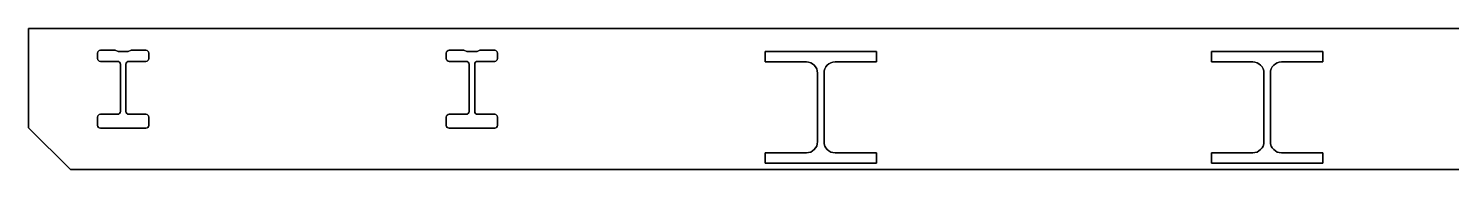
# Model space of a CAD drawing. Extents: x -2783 to 10777, y -3348 to 2247.
# Drawn here: x -2760 to -1230, y 60 to 212 of the extents above; entities that cross this region are included whole.
import ezdxf

# ---------------------------------------------------------------- set-up
doc = ezdxf.new("R2010")
doc.units = 0
doc.header["$LTSCALE"] = 4
doc.header["$MEASUREMENT"] = 0
doc.layers.get('0').update_dxf_attribs({"linetype": 'CONTINUOUS'})

msp = doc.modelspace()

# ---------------------------------------------------------------- linework, layer by layer
at = {"extrusion": (0, -6.12303e-17, -1)}
for p, q in [((-2760.2, 212.2, 1207.5), (-2760.2, 105.2, 1207.5)), ((1051.8, 212.2, 1207.5), (-2760.2, 212.2, 1207.5)), ((-2760.2, 212.2, 17.5), (-2760.2, 105.2, 17.5)), ((1051.8, 212.2, 17.5), (-2760.2, 212.2, 17.5)), ((-2685.9, 185.7, 17.5), (-2685.9, 179.7, 17.5)), ((-2685.9, 185.7, 1207.5), (-2685.9, 179.7, 1207.5)), ((-2666.9, 188.7, 17.5), (-2682.9, 188.7, 17.5)), ((-2666.9, 188.7, 1207.5), (-2682.9, 188.7, 1207.5)), ((-2663.9, 187.2, 17.5), (-2666.9, 188.7, 17.5)), ((-2663.9, 187.2, 1207.5), (-2666.9, 188.7, 1207.5)), ((-2652.9, 187.2, 17.5), (-2663.9, 187.2, 17.5)), ((-2652.9, 187.2, 1207.5), (-2663.9, 187.2, 1207.5)), ((-2649.9, 188.7, 17.5), (-2652.9, 187.2, 17.5)), ((-2649.9, 188.7, 1207.5), (-2652.9, 187.2, 1207.5)), ((-2633.9, 188.7, 17.5), (-2649.9, 188.7, 17.5)), ((-2633.9, 188.7, 1207.5), (-2649.9, 188.7, 1207.5)), ((-2630.9, 179.7, 17.5), (-2630.9, 185.7, 17.5)), ((-2630.9, 179.7, 1207.5), (-2630.9, 185.7, 1207.5)), ((-2310.9, 185.7, 17.5), (-2310.9, 179.7, 17.5)), ((-2310.9, 185.7, 1207.5), (-2310.9, 179.7, 1207.5)), ((-2291.9, 188.7, 17.5), (-2307.9, 188.7, 17.5)), ((-2291.9, 188.7, 1207.5), (-2307.9, 188.7, 1207.5)), ((-2288.9, 187.2, 17.5), (-2291.9, 188.7, 17.5)), ((-2288.9, 187.2, 1207.5), (-2291.9, 188.7, 1207.5)), ((-2277.9, 187.2, 17.5), (-2288.9, 187.2, 17.5)), ((-2277.9, 187.2, 1207.5), (-2288.9, 187.2, 1207.5)), ((-2274.9, 188.7, 17.5), (-2277.9, 187.2, 17.5)), ((-2274.9, 188.7, 1207.5), (-2277.9, 187.2, 1207.5)), ((-2258.9, 188.7, 17.5), (-2274.9, 188.7, 17.5)), ((-2258.9, 188.7, 1207.5), (-2274.9, 188.7, 1207.5)), ((-2255.9, 179.7, 17.5), (-2255.9, 185.7, 17.5)), ((-2255.9, 179.7, 1207.5), (-2255.9, 185.7, 1207.5)), ((-1848.2, 187.2, 3738.1), (-1968.2, 187.2, 3738.1)), ((-1968.2, 187.2, 3738.1), (-1968.2, 176.2, 3738.1)), ((-1848.2, 187.2, 4928.1), (-1968.2, 187.2, 4928.1)), ((-1968.2, 187.2, 4928.1), (-1968.2, 176.2, 4928.1)), ((-1848.2, 176.2, 3738.1), (-1848.2, 187.2, 3738.1)), ((-1848.2, 176.2, 4928.1), (-1848.2, 187.2, 4928.1)), ((-1368.2, 187.2, 4928.1), (-1488.2, 187.2, 4928.1)), ((-1488.2, 187.2, 4928.1), (-1488.2, 176.2, 4928.1)), ((-1368.2, 187.2, 3738.1), (-1488.2, 187.2, 3738.1)), ((-1488.2, 187.2, 3738.1), (-1488.2, 176.2, 3738.1)), ((-1368.2, 176.2, 4928.1), (-1368.2, 187.2, 4928.1)), ((-1368.2, 176.2, 3738.1), (-1368.2, 187.2, 3738.1)), ((-2682.9, 176.7, 17.5), (-2664.4, 176.7, 17.5)), ((-2682.9, 176.7, 1207.5), (-2664.4, 176.7, 1207.5)), ((-2661.4, 173.7, 1207.5), (-2661.4, 122.8, 1207.5)), ((-2655.4, 122.8, 17.5), (-2655.4, 173.7, 17.5)), ((-2655.4, 122.8, 1207.5), (-2655.4, 173.7, 1207.5)), ((-2652.4, 176.7, 17.5), (-2633.9, 176.7, 17.5)), ((-2652.4, 176.7, 1207.5), (-2633.9, 176.7, 1207.5)), ((-2307.9, 176.7, 17.5), (-2289.4, 176.7, 17.5)), ((-2307.9, 176.7, 1207.5), (-2289.4, 176.7, 1207.5)), ((-2286.4, 173.7, 1207.5), (-2286.4, 122.8, 1207.5)), ((-2280.4, 122.8, 17.5), (-2280.4, 173.7, 17.5)), ((-2280.4, 122.8, 1207.5), (-2280.4, 173.7, 1207.5)), ((-2277.4, 176.7, 17.5), (-2258.9, 176.7, 17.5)), ((-2277.4, 176.7, 1207.5), (-2258.9, 176.7, 1207.5)), ((-1968.2, 176.2, 3738.1), (-1923.7, 176.2, 3738.1)), ((-1968.2, 176.2, 4928.1), (-1923.7, 176.2, 4928.1)), ((-1892.7, 176.2, 3738.1), (-1848.2, 176.2, 3738.1)), ((-1892.7, 176.2, 4928.1), (-1848.2, 176.2, 4928.1)), ((-1488.2, 176.2, 4928.1), (-1443.7, 176.2, 4928.1)), ((-1488.2, 176.2, 3738.1), (-1443.7, 176.2, 3738.1)), ((-1412.7, 176.2, 4928.1), (-1368.2, 176.2, 4928.1)), ((-1412.7, 176.2, 3738.1), (-1368.2, 176.2, 3738.1)), ((-1911.7, 164.2, 3738.1), (-1911.7, 90.2, 3738.1)), ((-1911.7, 164.2, 4928.1), (-1911.7, 90.2, 4928.1)), ((-1904.7, 90.2, 3738.1), (-1904.7, 164.2, 3738.1)), ((-1904.7, 90.2, 4928.1), (-1904.7, 164.2, 4928.1)), ((-1431.7, 164.2, 4928.1), (-1431.7, 90.2, 4928.1)), ((-1431.7, 164.2, 3738.1), (-1431.7, 90.2, 3738.1)), ((-1424.7, 90.2, 4928.1), (-1424.7, 164.2, 4928.1)), ((-1424.7, 90.2, 3738.1), (-1424.7, 164.2, 3738.1)), ((-2685.9, 116.8, 17.5), (-2685.9, 107.8, 17.5)), ((-2685.9, 116.8, 1207.5), (-2685.9, 107.8, 1207.5)), ((-2664.4, 119.8, 17.5), (-2682.9, 119.8, 17.5)), ((-2664.4, 119.8, 1207.5), (-2682.9, 119.8, 1207.5)), ((-2633.9, 119.8, 17.5), (-2652.4, 119.8, 17.5)), ((-2633.9, 119.8, 1207.5), (-2652.4, 119.8, 1207.5)), ((-2630.9, 107.8, 17.5), (-2630.9, 116.8, 17.5)), ((-2630.9, 107.8, 1207.5), (-2630.9, 116.8, 1207.5)), ((-2310.9, 116.8, 17.5), (-2310.9, 107.8, 17.5)), ((-2310.9, 116.8, 1207.5), (-2310.9, 107.8, 1207.5)), ((-2289.4, 119.8, 17.5), (-2307.9, 119.8, 17.5)), ((-2289.4, 119.8, 1207.5), (-2307.9, 119.8, 1207.5)), ((-2258.9, 119.8, 17.5), (-2277.4, 119.8, 17.5)), ((-2258.9, 119.8, 1207.5), (-2277.4, 119.8, 1207.5)), ((-2255.9, 107.8, 17.5), (-2255.9, 116.8, 17.5)), ((-2255.9, 107.8, 1207.5), (-2255.9, 116.8, 1207.5)), ((-2760.2, 105.2, 1207.5), (-2715.2, 60.2, 1207.5)), ((-2760.2, 105.2, 17.5), (-2715.2, 60.2, 17.5)), ((-2682.9, 104.8, 17.5), (-2658.4, 104.7, 17.5)), ((-2682.9, 104.8, 1207.5), (-2658.4, 104.7, 1207.5)), ((-2658.4, 104.7, 17.5), (-2633.9, 104.8, 17.5)), ((-2658.4, 104.7, 1207.5), (-2633.9, 104.8, 1207.5)), ((-2307.9, 104.8, 17.5), (-2283.4, 104.7, 17.5)), ((-2307.9, 104.8, 1207.5), (-2283.4, 104.7, 1207.5)), ((-2283.4, 104.7, 17.5), (-2258.9, 104.8, 17.5)), ((-2283.4, 104.7, 1207.5), (-2258.9, 104.8, 1207.5)), ((-1923.7, 78.2, 3738.1), (-1968.2, 78.2, 3738.1)), ((-1968.2, 78.2, 3738.1), (-1968.2, 67.2, 3738.1)), ((-1923.7, 78.2, 4928.1), (-1968.2, 78.2, 4928.1)), ((-1968.2, 78.2, 4928.1), (-1968.2, 67.2, 4928.1)), ((-1848.2, 78.2, 3738.1), (-1892.7, 78.2, 3738.1)), ((-1848.2, 78.2, 4928.1), (-1892.7, 78.2, 4928.1)), ((-1848.2, 67.2, 3738.1), (-1848.2, 78.2, 3738.1)), ((-1848.2, 67.2, 4928.1), (-1848.2, 78.2, 4928.1)), ((-1488.2, 78.2, 4928.1), (-1488.2, 67.2, 4928.1)), ((-1443.7, 78.2, 4928.1), (-1488.2, 78.2, 4928.1)), ((-1488.2, 78.2, 3738.1), (-1488.2, 67.2, 3738.1)), ((-1443.7, 78.2, 3738.1), (-1488.2, 78.2, 3738.1)), ((-1368.2, 78.2, 4928.1), (-1412.7, 78.2, 4928.1)), ((-1368.2, 78.2, 3738.1), (-1412.7, 78.2, 3738.1)), ((-1368.2, 67.2, 4928.1), (-1368.2, 78.2, 4928.1)), ((-1368.2, 67.2, 3738.1), (-1368.2, 78.2, 3738.1)), ((-1968.2, 67.2, 3738.1), (-1848.2, 67.2, 3738.1)), ((-1968.2, 67.2, 4928.1), (-1848.2, 67.2, 4928.1)), ((-1488.2, 67.2, 4928.1), (-1368.2, 67.2, 4928.1)), ((-1488.2, 67.2, 3738.1), (-1368.2, 67.2, 3738.1)), ((-2715.2, 60.2, 1207.5), (-718.2, 60.2, 1207.5)), ((-2715.2, 60.2, 17.5), (-718.2, 60.2, 17.5))]:
    msp.add_line(p, q, dxfattribs=at)
for p, q in [((-2760.2, 105.2, 1212.5), (-2760.2, 212.2, 1212.5)), ((-2760.2, 212.2, 1212.5), (1051.8, 212.2, 1212.5)), ((-2760.2, 105.2, 22.5), (-2760.2, 212.2, 22.5)), ((-2760.2, 212.2, 22.5), (1051.8, 212.2, 22.5)), ((10711.8, 212.2, 6675), (-2518.2, 212.2, 6675)), ((-2685.9, 185.7, 17.5), (-2685.9, 185.7, 22.5)), ((-2685.9, 179.7, 22.5), (-2685.9, 185.7, 22.5)), ((-2685.9, 185.7, 1207.5), (-2685.9, 185.7, 1212.5)), ((-2685.9, 179.7, 1212.5), (-2685.9, 185.7, 1212.5)), ((-2682.9, 188.7, 17.5), (-2682.9, 188.7, 22.5)), ((-2682.9, 188.7, 22.5), (-2666.9, 188.7, 22.5)), ((-2682.9, 188.7, 1207.5), (-2682.9, 188.7, 1212.5)), ((-2682.9, 188.7, 1212.5), (-2666.9, 188.7, 1212.5)), ((-2666.9, 188.7, 22.5), (-2663.9, 187.2, 22.5)), ((-2666.9, 188.7, 1212.5), (-2663.9, 187.2, 1212.5)), ((-2663.9, 187.2, 22.5), (-2652.9, 187.2, 22.5)), ((-2663.9, 187.2, 1212.5), (-2652.9, 187.2, 1212.5)), ((-2652.9, 187.2, 22.5), (-2649.9, 188.7, 22.5)), ((-2652.9, 187.2, 1212.5), (-2649.9, 188.7, 1212.5)), ((-2649.9, 188.7, 22.5), (-2633.9, 188.7, 22.5)), ((-2649.9, 188.7, 1212.5), (-2633.9, 188.7, 1212.5)), ((-2633.9, 188.7, 17.5), (-2633.9, 188.7, 22.5)), ((-2633.9, 188.7, 1207.5), (-2633.9, 188.7, 1212.5)), ((-2630.9, 185.7, 17.5), (-2630.9, 185.7, 22.5)), ((-2630.9, 185.7, 22.5), (-2630.9, 179.7, 22.5)), ((-2630.9, 185.7, 1207.5), (-2630.9, 185.7, 1212.5)), ((-2630.9, 185.7, 1212.5), (-2630.9, 179.7, 1212.5)), ((-2310.9, 179.7, 22.5), (-2310.9, 185.7, 22.5)), ((-2310.9, 185.7, 17.5), (-2310.9, 185.7, 22.5)), ((-2310.9, 179.7, 1212.5), (-2310.9, 185.7, 1212.5)), ((-2310.9, 185.7, 1207.5), (-2310.9, 185.7, 1212.5)), ((-2307.9, 188.7, 22.5), (-2291.9, 188.7, 22.5)), ((-2307.9, 188.7, 17.5), (-2307.9, 188.7, 22.5)), ((-2307.9, 188.7, 1212.5), (-2291.9, 188.7, 1212.5)), ((-2307.9, 188.7, 1207.5), (-2307.9, 188.7, 1212.5)), ((-2291.9, 188.7, 22.5), (-2288.9, 187.2, 22.5)), ((-2291.9, 188.7, 1212.5), (-2288.9, 187.2, 1212.5)), ((-2288.9, 187.2, 22.5), (-2277.9, 187.2, 22.5)), ((-2288.9, 187.2, 1212.5), (-2277.9, 187.2, 1212.5)), ((-2277.9, 187.2, 22.5), (-2274.9, 188.7, 22.5)), ((-2277.9, 187.2, 1212.5), (-2274.9, 188.7, 1212.5)), ((-2274.9, 188.7, 22.5), (-2258.9, 188.7, 22.5)), ((-2274.9, 188.7, 1212.5), (-2258.9, 188.7, 1212.5)), ((-2258.9, 188.7, 17.5), (-2258.9, 188.7, 22.5)), ((-2258.9, 188.7, 1207.5), (-2258.9, 188.7, 1212.5)), ((-2255.9, 185.7, 22.5), (-2255.9, 179.7, 22.5)), ((-2255.9, 185.7, 17.5), (-2255.9, 185.7, 22.5)), ((-2255.9, 185.7, 1212.5), (-2255.9, 179.7, 1212.5)), ((-2255.9, 185.7, 1207.5), (-2255.9, 185.7, 1212.5)), ((-1968.2, 187.2, 3743.1), (-1848.2, 187.2, 3743.1)), ((-1968.2, 176.2, 3743.1), (-1968.2, 187.2, 3743.1)), ((-1968.2, 187.2, 4933.1), (-1848.2, 187.2, 4933.1)), ((-1968.2, 176.2, 4933.1), (-1968.2, 187.2, 4933.1)), ((-1848.2, 187.2, 3743.1), (-1848.2, 176.2, 3743.1)), ((-1848.2, 187.2, 4933.1), (-1848.2, 176.2, 4933.1)), ((-1488.2, 187.2, 4933.1), (-1368.2, 187.2, 4933.1)), ((-1488.2, 176.2, 4933.1), (-1488.2, 187.2, 4933.1)), ((-1488.2, 187.2, 3743.1), (-1368.2, 187.2, 3743.1)), ((-1488.2, 176.2, 3743.1), (-1488.2, 187.2, 3743.1)), ((-1368.2, 187.2, 4933.1), (-1368.2, 176.2, 4933.1)), ((-1368.2, 187.2, 3743.1), (-1368.2, 176.2, 3743.1)), ((-2685.9, 179.7, 17.5), (-2685.9, 179.7, 22.5)), ((-2685.9, 179.7, 1207.5), (-2685.9, 179.7, 1212.5)), ((-2682.9, 176.7, 17.5), (-2682.9, 176.7, 22.5)), ((-2664.4, 176.7, 22.5), (-2682.9, 176.7, 22.5)), ((-2682.9, 176.7, 1207.5), (-2682.9, 176.7, 1212.5)), ((-2664.4, 176.7, 1212.5), (-2682.9, 176.7, 1212.5)), ((-2664.4, 176.7, 17.5), (-2664.4, 176.7, 22.5)), ((-2664.4, 176.7, 1207.5), (-2664.4, 176.7, 1212.5)), ((-2661.4, 173.7, 17.5), (-2661.4, 173.7, 22.5)), ((-2661.4, 122.8, 22.5), (-2661.4, 173.7, 22.5)), ((-2661.4, 173.7, 1207.5), (-2661.4, 173.7, 1212.5)), ((-2661.4, 122.8, 1212.5), (-2661.4, 173.7, 1212.5)), ((-2655.4, 173.7, 17.5), (-2655.4, 173.7, 22.5)), ((-2655.4, 173.7, 22.5), (-2655.4, 122.8, 22.5)), ((-2655.4, 173.7, 1207.5), (-2655.4, 173.7, 1212.5)), ((-2655.4, 173.7, 1212.5), (-2655.4, 122.8, 1212.5)), ((-2652.4, 176.7, 17.5), (-2652.4, 176.7, 22.5)), ((-2633.9, 176.7, 22.5), (-2652.4, 176.7, 22.5)), ((-2652.4, 176.7, 1207.5), (-2652.4, 176.7, 1212.5)), ((-2633.9, 176.7, 1212.5), (-2652.4, 176.7, 1212.5)), ((-2633.9, 176.7, 17.5), (-2633.9, 176.7, 22.5)), ((-2633.9, 176.7, 1207.5), (-2633.9, 176.7, 1212.5)), ((-2630.9, 179.7, 17.5), (-2630.9, 179.7, 22.5)), ((-2630.9, 179.7, 1207.5), (-2630.9, 179.7, 1212.5)), ((-2310.9, 179.7, 17.5), (-2310.9, 179.7, 22.5)), ((-2310.9, 179.7, 1207.5), (-2310.9, 179.7, 1212.5)), ((-2289.4, 176.7, 22.5), (-2307.9, 176.7, 22.5)), ((-2307.9, 176.7, 17.5), (-2307.9, 176.7, 22.5)), ((-2289.4, 176.7, 1212.5), (-2307.9, 176.7, 1212.5)), ((-2307.9, 176.7, 1207.5), (-2307.9, 176.7, 1212.5)), ((-2289.4, 176.7, 17.5), (-2289.4, 176.7, 22.5)), ((-2289.4, 176.7, 1207.5), (-2289.4, 176.7, 1212.5)), ((-2286.4, 122.8, 22.5), (-2286.4, 173.7, 22.5)), ((-2286.4, 173.7, 17.5), (-2286.4, 173.7, 22.5)), ((-2286.4, 122.8, 1212.5), (-2286.4, 173.7, 1212.5)), ((-2286.4, 173.7, 1207.5), (-2286.4, 173.7, 1212.5)), ((-2280.4, 173.7, 22.5), (-2280.4, 122.8, 22.5)), ((-2280.4, 173.7, 17.5), (-2280.4, 173.7, 22.5)), ((-2280.4, 173.7, 1212.5), (-2280.4, 122.8, 1212.5)), ((-2280.4, 173.7, 1207.5), (-2280.4, 173.7, 1212.5)), ((-2258.9, 176.7, 22.5), (-2277.4, 176.7, 22.5)), ((-2277.4, 176.7, 17.5), (-2277.4, 176.7, 22.5)), ((-2258.9, 176.7, 1212.5), (-2277.4, 176.7, 1212.5)), ((-2277.4, 176.7, 1207.5), (-2277.4, 176.7, 1212.5)), ((-2258.9, 176.7, 17.5), (-2258.9, 176.7, 22.5)), ((-2258.9, 176.7, 1207.5), (-2258.9, 176.7, 1212.5)), ((-2255.9, 179.7, 17.5), (-2255.9, 179.7, 22.5)), ((-2255.9, 179.7, 1207.5), (-2255.9, 179.7, 1212.5)), ((-1923.7, 176.2, 3743.1), (-1968.2, 176.2, 3743.1)), ((-1923.7, 176.2, 4933.1), (-1968.2, 176.2, 4933.1)), ((-1848.2, 176.2, 3743.1), (-1892.7, 176.2, 3743.1)), ((-1848.2, 176.2, 4933.1), (-1892.7, 176.2, 4933.1)), ((-1443.7, 176.2, 4933.1), (-1488.2, 176.2, 4933.1)), ((-1443.7, 176.2, 3743.1), (-1488.2, 176.2, 3743.1)), ((-1368.2, 176.2, 4933.1), (-1412.7, 176.2, 4933.1)), ((-1368.2, 176.2, 3743.1), (-1412.7, 176.2, 3743.1)), ((-1911.7, 90.2, 3743.1), (-1911.7, 164.2, 3743.1)), ((-1911.7, 90.2, 4933.1), (-1911.7, 164.2, 4933.1)), ((-1904.7, 164.2, 3743.1), (-1904.7, 90.2, 3743.1)), ((-1904.7, 164.2, 4933.1), (-1904.7, 90.2, 4933.1)), ((-1431.7, 90.2, 4933.1), (-1431.7, 164.2, 4933.1)), ((-1431.7, 90.2, 3743.1), (-1431.7, 164.2, 3743.1)), ((-1424.7, 164.2, 4933.1), (-1424.7, 90.2, 4933.1)), ((-1424.7, 164.2, 3743.1), (-1424.7, 90.2, 3743.1)), ((-2661.4, 122.8, 17.5), (-2661.4, 122.8, 22.5)), ((-2661.4, 122.8, 1207.5), (-2661.4, 122.8, 1212.5)), ((-2655.4, 122.8, 17.5), (-2655.4, 122.8, 22.5)), ((-2655.4, 122.8, 1207.5), (-2655.4, 122.8, 1212.5)), ((-2286.4, 122.8, 17.5), (-2286.4, 122.8, 22.5)), ((-2286.4, 122.8, 1207.5), (-2286.4, 122.8, 1212.5)), ((-2280.4, 122.8, 17.5), (-2280.4, 122.8, 22.5)), ((-2280.4, 122.8, 1207.5), (-2280.4, 122.8, 1212.5)), ((-2685.9, 116.8, 17.5), (-2685.9, 116.8, 22.5)), ((-2685.9, 107.8, 22.5), (-2685.9, 116.8, 22.5)), ((-2685.9, 116.8, 1207.5), (-2685.9, 116.8, 1212.5)), ((-2685.9, 107.8, 1212.5), (-2685.9, 116.8, 1212.5)), ((-2685.9, 107.8, 17.5), (-2685.9, 107.8, 22.5)), ((-2685.9, 107.8, 1207.5), (-2685.9, 107.8, 1212.5)), ((-2682.9, 119.8, 17.5), (-2682.9, 119.8, 22.5)), ((-2682.9, 119.8, 22.5), (-2664.4, 119.8, 22.5)), ((-2682.9, 119.8, 1207.5), (-2682.9, 119.8, 1212.5)), ((-2682.9, 119.8, 1212.5), (-2664.4, 119.8, 1212.5)), ((-2664.4, 119.8, 17.5), (-2664.4, 119.8, 22.5)), ((-2664.4, 119.8, 1207.5), (-2664.4, 119.8, 1212.5)), ((-2652.4, 119.8, 17.5), (-2652.4, 119.8, 22.5)), ((-2652.4, 119.8, 22.5), (-2633.9, 119.8, 22.5)), ((-2652.4, 119.8, 1207.5), (-2652.4, 119.8, 1212.5)), ((-2652.4, 119.8, 1212.5), (-2633.9, 119.8, 1212.5)), ((-2633.9, 119.8, 17.5), (-2633.9, 119.8, 22.5)), ((-2633.9, 119.8, 1207.5), (-2633.9, 119.8, 1212.5)), ((-2630.9, 116.8, 17.5), (-2630.9, 116.8, 22.5)), ((-2630.9, 116.8, 22.5), (-2630.9, 107.8, 22.5)), ((-2630.9, 116.8, 1207.5), (-2630.9, 116.8, 1212.5)), ((-2630.9, 116.8, 1212.5), (-2630.9, 107.8, 1212.5)), ((-2630.9, 107.8, 17.5), (-2630.9, 107.8, 22.5)), ((-2630.9, 107.8, 1207.5), (-2630.9, 107.8, 1212.5)), ((-2310.9, 107.8, 22.5), (-2310.9, 116.8, 22.5)), ((-2310.9, 116.8, 17.5), (-2310.9, 116.8, 22.5)), ((-2310.9, 107.8, 1212.5), (-2310.9, 116.8, 1212.5)), ((-2310.9, 116.8, 1207.5), (-2310.9, 116.8, 1212.5)), ((-2310.9, 107.8, 17.5), (-2310.9, 107.8, 22.5)), ((-2310.9, 107.8, 1207.5), (-2310.9, 107.8, 1212.5)), ((-2307.9, 119.8, 22.5), (-2289.4, 119.8, 22.5)), ((-2307.9, 119.8, 17.5), (-2307.9, 119.8, 22.5)), ((-2307.9, 119.8, 1212.5), (-2289.4, 119.8, 1212.5)), ((-2307.9, 119.8, 1207.5), (-2307.9, 119.8, 1212.5)), ((-2289.4, 119.8, 17.5), (-2289.4, 119.8, 22.5)), ((-2289.4, 119.8, 1207.5), (-2289.4, 119.8, 1212.5)), ((-2277.4, 119.8, 22.5), (-2258.9, 119.8, 22.5)), ((-2277.4, 119.8, 17.5), (-2277.4, 119.8, 22.5)), ((-2277.4, 119.8, 1212.5), (-2258.9, 119.8, 1212.5)), ((-2277.4, 119.8, 1207.5), (-2277.4, 119.8, 1212.5)), ((-2258.9, 119.8, 17.5), (-2258.9, 119.8, 22.5)), ((-2258.9, 119.8, 1207.5), (-2258.9, 119.8, 1212.5)), ((-2255.9, 116.8, 22.5), (-2255.9, 107.8, 22.5)), ((-2255.9, 116.8, 17.5), (-2255.9, 116.8, 22.5)), ((-2255.9, 116.8, 1212.5), (-2255.9, 107.8, 1212.5)), ((-2255.9, 116.8, 1207.5), (-2255.9, 116.8, 1212.5)), ((-2255.9, 107.8, 17.5), (-2255.9, 107.8, 22.5)), ((-2255.9, 107.8, 1207.5), (-2255.9, 107.8, 1212.5)), ((-2715.2, 60.2, 1212.5), (-2760.2, 105.2, 1212.5)), ((-2715.2, 60.2, 22.5), (-2760.2, 105.2, 22.5)), ((-2682.9, 104.8, 17.5), (-2682.9, 104.8, 22.5)), ((-2658.4, 104.7, 22.5), (-2682.9, 104.8, 22.5)), ((-2682.9, 104.8, 1207.5), (-2682.9, 104.8, 1212.5)), ((-2658.4, 104.7, 1212.5), (-2682.9, 104.8, 1212.5)), ((-2633.9, 104.8, 22.5), (-2658.4, 104.7, 22.5)), ((-2633.9, 104.8, 1212.5), (-2658.4, 104.7, 1212.5)), ((-2633.9, 104.8, 17.5), (-2633.9, 104.8, 22.5)), ((-2633.9, 104.8, 1207.5), (-2633.9, 104.8, 1212.5)), ((-2283.4, 104.7, 22.5), (-2307.9, 104.8, 22.5)), ((-2307.9, 104.8, 17.5), (-2307.9, 104.8, 22.5)), ((-2283.4, 104.7, 1212.5), (-2307.9, 104.8, 1212.5)), ((-2307.9, 104.8, 1207.5), (-2307.9, 104.8, 1212.5)), ((-2258.9, 104.8, 22.5), (-2283.4, 104.7, 22.5)), ((-2258.9, 104.8, 1212.5), (-2283.4, 104.7, 1212.5)), ((-2258.9, 104.8, 17.5), (-2258.9, 104.8, 22.5)), ((-2258.9, 104.8, 1207.5), (-2258.9, 104.8, 1212.5)), ((-1968.2, 78.2, 3743.1), (-1923.7, 78.2, 3743.1)), ((-1968.2, 67.2, 3743.1), (-1968.2, 78.2, 3743.1)), ((-1968.2, 78.2, 4933.1), (-1923.7, 78.2, 4933.1)), ((-1968.2, 67.2, 4933.1), (-1968.2, 78.2, 4933.1)), ((-1892.7, 78.2, 3743.1), (-1848.2, 78.2, 3743.1)), ((-1892.7, 78.2, 4933.1), (-1848.2, 78.2, 4933.1)), ((-1848.2, 78.2, 3743.1), (-1848.2, 67.2, 3743.1)), ((-1848.2, 78.2, 4933.1), (-1848.2, 67.2, 4933.1)), ((-1488.2, 67.2, 4933.1), (-1488.2, 78.2, 4933.1)), ((-1488.2, 78.2, 4933.1), (-1443.7, 78.2, 4933.1)), ((-1488.2, 67.2, 3743.1), (-1488.2, 78.2, 3743.1)), ((-1488.2, 78.2, 3743.1), (-1443.7, 78.2, 3743.1)), ((-1412.7, 78.2, 4933.1), (-1368.2, 78.2, 4933.1)), ((-1412.7, 78.2, 3743.1), (-1368.2, 78.2, 3743.1)), ((-1368.2, 78.2, 4933.1), (-1368.2, 67.2, 4933.1)), ((-1368.2, 78.2, 3743.1), (-1368.2, 67.2, 3743.1)), ((-1848.2, 67.2, 3743.1), (-1968.2, 67.2, 3743.1)), ((-1848.2, 67.2, 4933.1), (-1968.2, 67.2, 4933.1)), ((-1368.2, 67.2, 4933.1), (-1488.2, 67.2, 4933.1)), ((-1368.2, 67.2, 3743.1), (-1488.2, 67.2, 3743.1)), ((-718.2, 60.2, 1212.5), (-2715.2, 60.2, 1212.5)), ((-718.2, 60.2, 22.5), (-2715.2, 60.2, 22.5))]:
    msp.add_line(p, q)
at = {"extrusion": (1, 0, 0)}
for p, q in [((-2685.9, 185.7, 17.5), (-2685.9, 179.7, 17.5)), ((-2685.9, 185.7, 17.5), (-2685.9, 185.7, 22.5)), ((-2685.9, 179.7, 22.5), (-2685.9, 185.7, 22.5)), ((-2685.9, 185.7, 1207.5), (-2685.9, 179.7, 1207.5)), ((-2685.9, 185.7, 1207.5), (-2685.9, 185.7, 1212.5)), ((-2685.9, 179.7, 1212.5), (-2685.9, 185.7, 1212.5)), ((-2310.9, 179.7, 22.5), (-2310.9, 185.7, 22.5)), ((-2310.9, 185.7, 17.5), (-2310.9, 185.7, 22.5)), ((-2310.9, 185.7, 17.5), (-2310.9, 179.7, 17.5)), ((-2310.9, 179.7, 1212.5), (-2310.9, 185.7, 1212.5)), ((-2310.9, 185.7, 1207.5), (-2310.9, 185.7, 1212.5)), ((-2310.9, 185.7, 1207.5), (-2310.9, 179.7, 1207.5)), ((-2685.9, 179.7, 17.5), (-2685.9, 179.7, 22.5)), ((-2685.9, 179.7, 1207.5), (-2685.9, 179.7, 1212.5)), ((-2661.4, 122.8, 22.5), (-2661.4, 173.7, 22.5)), ((-2661.4, 173.7, 17.5), (-2661.4, 173.7, 22.5)), ((-2661.4, 173.7, 1207.5), (-2661.4, 122.8, 1207.5)), ((-2661.4, 173.7, 1207.5), (-2661.4, 173.7, 1212.5)), ((-2661.4, 122.8, 1212.5), (-2661.4, 173.7, 1212.5)), ((-2310.9, 179.7, 17.5), (-2310.9, 179.7, 22.5)), ((-2310.9, 179.7, 1207.5), (-2310.9, 179.7, 1212.5)), ((-2286.4, 173.7, 17.5), (-2286.4, 173.7, 22.5)), ((-2286.4, 122.8, 22.5), (-2286.4, 173.7, 22.5)), ((-2286.4, 122.8, 1212.5), (-2286.4, 173.7, 1212.5)), ((-2286.4, 173.7, 1207.5), (-2286.4, 173.7, 1212.5)), ((-2286.4, 173.7, 1207.5), (-2286.4, 122.8, 1207.5)), ((-1911.7, 90.2, 3743.1), (-1911.7, 164.2, 3743.1)), ((-1911.7, 164.2, 3738.1), (-1911.7, 90.2, 3738.1)), ((-1911.7, 164.2, 3738.1), (-1911.7, 164.2, 3743.1)), ((-1911.7, 90.2, 4933.1), (-1911.7, 164.2, 4933.1)), ((-1911.7, 164.2, 4928.1), (-1911.7, 90.2, 4928.1)), ((-1911.7, 164.2, 4928.1), (-1911.7, 164.2, 4933.1)), ((-1431.7, 164.2, 4928.1), (-1431.7, 90.2, 4928.1)), ((-1431.7, 164.2, 4928.1), (-1431.7, 164.2, 4933.1)), ((-1431.7, 90.2, 4933.1), (-1431.7, 164.2, 4933.1)), ((-1431.7, 164.2, 3738.1), (-1431.7, 90.2, 3738.1)), ((-1431.7, 164.2, 3738.1), (-1431.7, 164.2, 3743.1)), ((-1431.7, 90.2, 3743.1), (-1431.7, 164.2, 3743.1)), ((-2661.4, 122.8, 17.5), (-2661.4, 122.8, 22.5)), ((-2661.4, 122.8, 1207.5), (-2661.4, 122.8, 1212.5)), ((-2286.4, 122.8, 17.5), (-2286.4, 122.8, 22.5)), ((-2286.4, 122.8, 1207.5), (-2286.4, 122.8, 1212.5)), ((-2685.9, 116.8, 17.5), (-2685.9, 107.8, 17.5)), ((-2685.9, 116.8, 17.5), (-2685.9, 116.8, 22.5)), ((-2685.9, 107.8, 22.5), (-2685.9, 116.8, 22.5)), ((-2685.9, 116.8, 1207.5), (-2685.9, 107.8, 1207.5)), ((-2685.9, 116.8, 1207.5), (-2685.9, 116.8, 1212.5)), ((-2685.9, 107.8, 1212.5), (-2685.9, 116.8, 1212.5)), ((-2685.9, 107.8, 17.5), (-2685.9, 107.8, 22.5)), ((-2685.9, 107.8, 1207.5), (-2685.9, 107.8, 1212.5)), ((-2310.9, 107.8, 22.5), (-2310.9, 116.8, 22.5)), ((-2310.9, 116.8, 17.5), (-2310.9, 116.8, 22.5)), ((-2310.9, 116.8, 17.5), (-2310.9, 107.8, 17.5)), ((-2310.9, 107.8, 1212.5), (-2310.9, 116.8, 1212.5)), ((-2310.9, 116.8, 1207.5), (-2310.9, 116.8, 1212.5)), ((-2310.9, 116.8, 1207.5), (-2310.9, 107.8, 1207.5)), ((-2310.9, 107.8, 17.5), (-2310.9, 107.8, 22.5)), ((-2310.9, 107.8, 1207.5), (-2310.9, 107.8, 1212.5))]:
    msp.add_line(p, q, dxfattribs=at)
at = {"extrusion": (0, -1, 6.12303e-17)}
for p, q in [((-2666.9, 188.7, 17.5), (-2682.9, 188.7, 17.5)), ((-2682.9, 188.7, 17.5), (-2682.9, 188.7, 22.5)), ((-2682.9, 188.7, 22.5), (-2666.9, 188.7, 22.5)), ((-2666.9, 188.7, 1207.5), (-2682.9, 188.7, 1207.5)), ((-2682.9, 188.7, 1207.5), (-2682.9, 188.7, 1212.5)), ((-2682.9, 188.7, 1212.5), (-2666.9, 188.7, 1212.5)), ((-2666.9, 188.7, 17.5), (-2666.9, 188.7, 22.5)), ((-2666.9, 188.7, 1207.5), (-2666.9, 188.7, 1212.5)), ((-2652.9, 187.2, 17.5), (-2663.9, 187.2, 17.5)), ((-2663.9, 187.2, 17.5), (-2663.9, 187.2, 22.5)), ((-2663.9, 187.2, 22.5), (-2652.9, 187.2, 22.5)), ((-2652.9, 187.2, 1207.5), (-2663.9, 187.2, 1207.5)), ((-2663.9, 187.2, 1207.5), (-2663.9, 187.2, 1212.5)), ((-2663.9, 187.2, 1212.5), (-2652.9, 187.2, 1212.5)), ((-2652.9, 187.2, 17.5), (-2652.9, 187.2, 22.5)), ((-2652.9, 187.2, 1207.5), (-2652.9, 187.2, 1212.5)), ((-2633.9, 188.7, 17.5), (-2649.9, 188.7, 17.5)), ((-2649.9, 188.7, 17.5), (-2649.9, 188.7, 22.5)), ((-2649.9, 188.7, 22.5), (-2633.9, 188.7, 22.5)), ((-2633.9, 188.7, 1207.5), (-2649.9, 188.7, 1207.5)), ((-2649.9, 188.7, 1207.5), (-2649.9, 188.7, 1212.5)), ((-2649.9, 188.7, 1212.5), (-2633.9, 188.7, 1212.5)), ((-2633.9, 188.7, 17.5), (-2633.9, 188.7, 22.5)), ((-2633.9, 188.7, 1207.5), (-2633.9, 188.7, 1212.5)), ((-2307.9, 188.7, 22.5), (-2291.9, 188.7, 22.5)), ((-2307.9, 188.7, 17.5), (-2307.9, 188.7, 22.5)), ((-2291.9, 188.7, 17.5), (-2307.9, 188.7, 17.5)), ((-2307.9, 188.7, 1212.5), (-2291.9, 188.7, 1212.5)), ((-2307.9, 188.7, 1207.5), (-2307.9, 188.7, 1212.5)), ((-2291.9, 188.7, 1207.5), (-2307.9, 188.7, 1207.5)), ((-2291.9, 188.7, 17.5), (-2291.9, 188.7, 22.5)), ((-2291.9, 188.7, 1207.5), (-2291.9, 188.7, 1212.5)), ((-2288.9, 187.2, 22.5), (-2277.9, 187.2, 22.5)), ((-2288.9, 187.2, 17.5), (-2288.9, 187.2, 22.5)), ((-2277.9, 187.2, 17.5), (-2288.9, 187.2, 17.5)), ((-2288.9, 187.2, 1212.5), (-2277.9, 187.2, 1212.5)), ((-2288.9, 187.2, 1207.5), (-2288.9, 187.2, 1212.5)), ((-2277.9, 187.2, 1207.5), (-2288.9, 187.2, 1207.5)), ((-2277.9, 187.2, 17.5), (-2277.9, 187.2, 22.5)), ((-2277.9, 187.2, 1207.5), (-2277.9, 187.2, 1212.5)), ((-2274.9, 188.7, 22.5), (-2258.9, 188.7, 22.5)), ((-2274.9, 188.7, 17.5), (-2274.9, 188.7, 22.5)), ((-2258.9, 188.7, 17.5), (-2274.9, 188.7, 17.5)), ((-2274.9, 188.7, 1212.5), (-2258.9, 188.7, 1212.5)), ((-2274.9, 188.7, 1207.5), (-2274.9, 188.7, 1212.5)), ((-2258.9, 188.7, 1207.5), (-2274.9, 188.7, 1207.5)), ((-2258.9, 188.7, 17.5), (-2258.9, 188.7, 22.5)), ((-2258.9, 188.7, 1207.5), (-2258.9, 188.7, 1212.5)), ((-2664.4, 119.8, 17.5), (-2682.9, 119.8, 17.5)), ((-2682.9, 119.8, 17.5), (-2682.9, 119.8, 22.5)), ((-2682.9, 119.8, 22.5), (-2664.4, 119.8, 22.5)), ((-2664.4, 119.8, 1207.5), (-2682.9, 119.8, 1207.5)), ((-2682.9, 119.8, 1207.5), (-2682.9, 119.8, 1212.5)), ((-2682.9, 119.8, 1212.5), (-2664.4, 119.8, 1212.5)), ((-2664.4, 119.8, 17.5), (-2664.4, 119.8, 22.5)), ((-2664.4, 119.8, 1207.5), (-2664.4, 119.8, 1212.5)), ((-2633.9, 119.8, 17.5), (-2652.4, 119.8, 17.5)), ((-2652.4, 119.8, 17.5), (-2652.4, 119.8, 22.5)), ((-2652.4, 119.8, 22.5), (-2633.9, 119.8, 22.5)), ((-2633.9, 119.8, 1207.5), (-2652.4, 119.8, 1207.5)), ((-2652.4, 119.8, 1207.5), (-2652.4, 119.8, 1212.5)), ((-2652.4, 119.8, 1212.5), (-2633.9, 119.8, 1212.5)), ((-2633.9, 119.8, 17.5), (-2633.9, 119.8, 22.5)), ((-2633.9, 119.8, 1207.5), (-2633.9, 119.8, 1212.5)), ((-2307.9, 119.8, 22.5), (-2289.4, 119.8, 22.5)), ((-2307.9, 119.8, 17.5), (-2307.9, 119.8, 22.5)), ((-2289.4, 119.8, 17.5), (-2307.9, 119.8, 17.5)), ((-2307.9, 119.8, 1212.5), (-2289.4, 119.8, 1212.5)), ((-2307.9, 119.8, 1207.5), (-2307.9, 119.8, 1212.5)), ((-2289.4, 119.8, 1207.5), (-2307.9, 119.8, 1207.5)), ((-2289.4, 119.8, 17.5), (-2289.4, 119.8, 22.5)), ((-2289.4, 119.8, 1207.5), (-2289.4, 119.8, 1212.5)), ((-2277.4, 119.8, 22.5), (-2258.9, 119.8, 22.5)), ((-2277.4, 119.8, 17.5), (-2277.4, 119.8, 22.5)), ((-2258.9, 119.8, 17.5), (-2277.4, 119.8, 17.5)), ((-2277.4, 119.8, 1212.5), (-2258.9, 119.8, 1212.5)), ((-2277.4, 119.8, 1207.5), (-2277.4, 119.8, 1212.5)), ((-2258.9, 119.8, 1207.5), (-2277.4, 119.8, 1207.5)), ((-2258.9, 119.8, 17.5), (-2258.9, 119.8, 22.5)), ((-2258.9, 119.8, 1207.5), (-2258.9, 119.8, 1212.5))]:
    msp.add_line(p, q, dxfattribs=at)
at = {"extrusion": (-0.447214, -0.894427, 5.47661e-17)}
for p, q in [((-2663.9, 187.2, 17.5), (-2666.9, 188.7, 17.5)), ((-2666.9, 188.7, 17.5), (-2666.9, 188.7, 22.5)), ((-2666.9, 188.7, 22.5), (-2663.9, 187.2, 22.5)), ((-2663.9, 187.2, 1207.5), (-2666.9, 188.7, 1207.5)), ((-2666.9, 188.7, 1207.5), (-2666.9, 188.7, 1212.5)), ((-2666.9, 188.7, 1212.5), (-2663.9, 187.2, 1212.5)), ((-2663.9, 187.2, 17.5), (-2663.9, 187.2, 22.5)), ((-2663.9, 187.2, 1207.5), (-2663.9, 187.2, 1212.5)), ((-2291.9, 188.7, 22.5), (-2288.9, 187.2, 22.5)), ((-2291.9, 188.7, 17.5), (-2291.9, 188.7, 22.5)), ((-2288.9, 187.2, 17.5), (-2291.9, 188.7, 17.5)), ((-2291.9, 188.7, 1212.5), (-2288.9, 187.2, 1212.5)), ((-2291.9, 188.7, 1207.5), (-2291.9, 188.7, 1212.5)), ((-2288.9, 187.2, 1207.5), (-2291.9, 188.7, 1207.5)), ((-2288.9, 187.2, 17.5), (-2288.9, 187.2, 22.5)), ((-2288.9, 187.2, 1207.5), (-2288.9, 187.2, 1212.5))]:
    msp.add_line(p, q, dxfattribs=at)
at = {"extrusion": (0.447214, -0.894427, 5.47661e-17)}
for p, q in [((-2649.9, 188.7, 17.5), (-2652.9, 187.2, 17.5)), ((-2652.9, 187.2, 22.5), (-2649.9, 188.7, 22.5)), ((-2649.9, 188.7, 1207.5), (-2652.9, 187.2, 1207.5)), ((-2652.9, 187.2, 1212.5), (-2649.9, 188.7, 1212.5)), ((-2652.9, 187.2, 17.5), (-2652.9, 187.2, 22.5)), ((-2652.9, 187.2, 1207.5), (-2652.9, 187.2, 1212.5)), ((-2649.9, 188.7, 17.5), (-2649.9, 188.7, 22.5)), ((-2649.9, 188.7, 1207.5), (-2649.9, 188.7, 1212.5)), ((-2277.9, 187.2, 22.5), (-2274.9, 188.7, 22.5)), ((-2274.9, 188.7, 17.5), (-2277.9, 187.2, 17.5)), ((-2277.9, 187.2, 1212.5), (-2274.9, 188.7, 1212.5)), ((-2274.9, 188.7, 1207.5), (-2277.9, 187.2, 1207.5)), ((-2277.9, 187.2, 17.5), (-2277.9, 187.2, 22.5)), ((-2277.9, 187.2, 1207.5), (-2277.9, 187.2, 1212.5)), ((-2274.9, 188.7, 17.5), (-2274.9, 188.7, 22.5)), ((-2274.9, 188.7, 1207.5), (-2274.9, 188.7, 1212.5))]:
    msp.add_line(p, q, dxfattribs=at)
at = {"extrusion": (-1, 0, 0)}
for p, q in [((-2630.9, 179.7, 17.5), (-2630.9, 185.7, 17.5)), ((-2630.9, 185.7, 17.5), (-2630.9, 185.7, 22.5)), ((-2630.9, 185.7, 22.5), (-2630.9, 179.7, 22.5)), ((-2630.9, 179.7, 1207.5), (-2630.9, 185.7, 1207.5)), ((-2630.9, 185.7, 1207.5), (-2630.9, 185.7, 1212.5)), ((-2630.9, 185.7, 1212.5), (-2630.9, 179.7, 1212.5)), ((-2255.9, 185.7, 22.5), (-2255.9, 179.7, 22.5)), ((-2255.9, 185.7, 17.5), (-2255.9, 185.7, 22.5)), ((-2255.9, 179.7, 17.5), (-2255.9, 185.7, 17.5)), ((-2255.9, 185.7, 1212.5), (-2255.9, 179.7, 1212.5)), ((-2255.9, 185.7, 1207.5), (-2255.9, 185.7, 1212.5)), ((-2255.9, 179.7, 1207.5), (-2255.9, 185.7, 1207.5)), ((-2655.4, 122.8, 17.5), (-2655.4, 173.7, 17.5)), ((-2655.4, 173.7, 17.5), (-2655.4, 173.7, 22.5)), ((-2655.4, 173.7, 22.5), (-2655.4, 122.8, 22.5)), ((-2655.4, 122.8, 1207.5), (-2655.4, 173.7, 1207.5)), ((-2655.4, 173.7, 1207.5), (-2655.4, 173.7, 1212.5)), ((-2655.4, 173.7, 1212.5), (-2655.4, 122.8, 1212.5)), ((-2630.9, 179.7, 17.5), (-2630.9, 179.7, 22.5)), ((-2630.9, 179.7, 1207.5), (-2630.9, 179.7, 1212.5)), ((-2280.4, 173.7, 22.5), (-2280.4, 122.8, 22.5)), ((-2280.4, 173.7, 17.5), (-2280.4, 173.7, 22.5)), ((-2280.4, 122.8, 17.5), (-2280.4, 173.7, 17.5)), ((-2280.4, 173.7, 1212.5), (-2280.4, 122.8, 1212.5)), ((-2280.4, 173.7, 1207.5), (-2280.4, 173.7, 1212.5)), ((-2280.4, 122.8, 1207.5), (-2280.4, 173.7, 1207.5)), ((-2255.9, 179.7, 17.5), (-2255.9, 179.7, 22.5)), ((-2255.9, 179.7, 1207.5), (-2255.9, 179.7, 1212.5)), ((-1904.7, 164.2, 3743.1), (-1904.7, 90.2, 3743.1)), ((-1904.7, 90.2, 3738.1), (-1904.7, 164.2, 3738.1)), ((-1904.7, 164.2, 3738.1), (-1904.7, 164.2, 3743.1)), ((-1904.7, 164.2, 4933.1), (-1904.7, 90.2, 4933.1)), ((-1904.7, 90.2, 4928.1), (-1904.7, 164.2, 4928.1)), ((-1904.7, 164.2, 4928.1), (-1904.7, 164.2, 4933.1)), ((-1424.7, 90.2, 4928.1), (-1424.7, 164.2, 4928.1)), ((-1424.7, 164.2, 4928.1), (-1424.7, 164.2, 4933.1)), ((-1424.7, 164.2, 4933.1), (-1424.7, 90.2, 4933.1)), ((-1424.7, 90.2, 3738.1), (-1424.7, 164.2, 3738.1)), ((-1424.7, 164.2, 3738.1), (-1424.7, 164.2, 3743.1)), ((-1424.7, 164.2, 3743.1), (-1424.7, 90.2, 3743.1)), ((-2655.4, 122.8, 17.5), (-2655.4, 122.8, 22.5)), ((-2655.4, 122.8, 1207.5), (-2655.4, 122.8, 1212.5)), ((-2280.4, 122.8, 17.5), (-2280.4, 122.8, 22.5)), ((-2280.4, 122.8, 1207.5), (-2280.4, 122.8, 1212.5)), ((-2630.9, 107.8, 17.5), (-2630.9, 116.8, 17.5)), ((-2630.9, 116.8, 17.5), (-2630.9, 116.8, 22.5)), ((-2630.9, 116.8, 22.5), (-2630.9, 107.8, 22.5)), ((-2630.9, 107.8, 1207.5), (-2630.9, 116.8, 1207.5)), ((-2630.9, 116.8, 1207.5), (-2630.9, 116.8, 1212.5)), ((-2630.9, 116.8, 1212.5), (-2630.9, 107.8, 1212.5)), ((-2630.9, 107.8, 17.5), (-2630.9, 107.8, 22.5)), ((-2630.9, 107.8, 1207.5), (-2630.9, 107.8, 1212.5)), ((-2255.9, 116.8, 22.5), (-2255.9, 107.8, 22.5)), ((-2255.9, 116.8, 17.5), (-2255.9, 116.8, 22.5)), ((-2255.9, 107.8, 17.5), (-2255.9, 116.8, 17.5)), ((-2255.9, 116.8, 1212.5), (-2255.9, 107.8, 1212.5)), ((-2255.9, 116.8, 1207.5), (-2255.9, 116.8, 1212.5)), ((-2255.9, 107.8, 1207.5), (-2255.9, 116.8, 1207.5)), ((-2255.9, 107.8, 17.5), (-2255.9, 107.8, 22.5)), ((-2255.9, 107.8, 1207.5), (-2255.9, 107.8, 1212.5))]:
    msp.add_line(p, q, dxfattribs=at)
at = {"extrusion": (0, 1, -6.12303e-17)}
for p, q in [((-2682.9, 176.7, 17.5), (-2664.4, 176.7, 17.5)), ((-2682.9, 176.7, 17.5), (-2682.9, 176.7, 22.5)), ((-2664.4, 176.7, 22.5), (-2682.9, 176.7, 22.5)), ((-2682.9, 176.7, 1207.5), (-2664.4, 176.7, 1207.5)), ((-2682.9, 176.7, 1207.5), (-2682.9, 176.7, 1212.5)), ((-2664.4, 176.7, 1212.5), (-2682.9, 176.7, 1212.5)), ((-2664.4, 176.7, 17.5), (-2664.4, 176.7, 22.5)), ((-2664.4, 176.7, 1207.5), (-2664.4, 176.7, 1212.5)), ((-2652.4, 176.7, 17.5), (-2633.9, 176.7, 17.5)), ((-2652.4, 176.7, 17.5), (-2652.4, 176.7, 22.5)), ((-2633.9, 176.7, 22.5), (-2652.4, 176.7, 22.5)), ((-2652.4, 176.7, 1207.5), (-2633.9, 176.7, 1207.5)), ((-2652.4, 176.7, 1207.5), (-2652.4, 176.7, 1212.5)), ((-2633.9, 176.7, 1212.5), (-2652.4, 176.7, 1212.5)), ((-2633.9, 176.7, 17.5), (-2633.9, 176.7, 22.5)), ((-2633.9, 176.7, 1207.5), (-2633.9, 176.7, 1212.5)), ((-2289.4, 176.7, 22.5), (-2307.9, 176.7, 22.5)), ((-2307.9, 176.7, 17.5), (-2307.9, 176.7, 22.5)), ((-2307.9, 176.7, 17.5), (-2289.4, 176.7, 17.5)), ((-2289.4, 176.7, 1212.5), (-2307.9, 176.7, 1212.5)), ((-2307.9, 176.7, 1207.5), (-2307.9, 176.7, 1212.5)), ((-2307.9, 176.7, 1207.5), (-2289.4, 176.7, 1207.5)), ((-2289.4, 176.7, 17.5), (-2289.4, 176.7, 22.5)), ((-2289.4, 176.7, 1207.5), (-2289.4, 176.7, 1212.5)), ((-2258.9, 176.7, 22.5), (-2277.4, 176.7, 22.5)), ((-2277.4, 176.7, 17.5), (-2277.4, 176.7, 22.5)), ((-2277.4, 176.7, 17.5), (-2258.9, 176.7, 17.5)), ((-2258.9, 176.7, 1212.5), (-2277.4, 176.7, 1212.5)), ((-2277.4, 176.7, 1207.5), (-2277.4, 176.7, 1212.5)), ((-2277.4, 176.7, 1207.5), (-2258.9, 176.7, 1207.5)), ((-2258.9, 176.7, 17.5), (-2258.9, 176.7, 22.5)), ((-2258.9, 176.7, 1207.5), (-2258.9, 176.7, 1212.5))]:
    msp.add_line(p, q, dxfattribs=at)
at = {"extrusion": (0.001749, 0.999998, -6.12302e-17)}
for p, q in [((-2682.9, 104.8, 17.5), (-2658.4, 104.7, 17.5)), ((-2682.9, 104.8, 17.5), (-2682.9, 104.8, 22.5)), ((-2658.4, 104.7, 22.5), (-2682.9, 104.8, 22.5)), ((-2682.9, 104.8, 1207.5), (-2658.4, 104.7, 1207.5)), ((-2682.9, 104.8, 1207.5), (-2682.9, 104.8, 1212.5)), ((-2658.4, 104.7, 1212.5), (-2682.9, 104.8, 1212.5)), ((-2658.4, 104.7, 17.5), (-2658.4, 104.7, 22.5)), ((-2658.4, 104.7, 1207.5), (-2658.4, 104.7, 1212.5)), ((-2283.4, 104.7, 22.5), (-2307.9, 104.8, 22.5)), ((-2307.9, 104.8, 17.5), (-2307.9, 104.8, 22.5)), ((-2307.9, 104.8, 17.5), (-2283.4, 104.7, 17.5)), ((-2283.4, 104.7, 1212.5), (-2307.9, 104.8, 1212.5)), ((-2307.9, 104.8, 1207.5), (-2307.9, 104.8, 1212.5)), ((-2307.9, 104.8, 1207.5), (-2283.4, 104.7, 1207.5)), ((-2283.4, 104.7, 17.5), (-2283.4, 104.7, 22.5)), ((-2283.4, 104.7, 1207.5), (-2283.4, 104.7, 1212.5))]:
    msp.add_line(p, q, dxfattribs=at)
at = {"extrusion": (-0.001749, 0.999998, -6.12302e-17)}
for p, q in [((-2658.4, 104.7, 17.5), (-2633.9, 104.8, 17.5)), ((-2633.9, 104.8, 22.5), (-2658.4, 104.7, 22.5)), ((-2658.4, 104.7, 1207.5), (-2633.9, 104.8, 1207.5)), ((-2633.9, 104.8, 1212.5), (-2658.4, 104.7, 1212.5)), ((-2658.4, 104.7, 17.5), (-2658.4, 104.7, 22.5)), ((-2658.4, 104.7, 1207.5), (-2658.4, 104.7, 1212.5)), ((-2633.9, 104.8, 17.5), (-2633.9, 104.8, 22.5)), ((-2633.9, 104.8, 1207.5), (-2633.9, 104.8, 1212.5)), ((-2258.9, 104.8, 22.5), (-2283.4, 104.7, 22.5)), ((-2283.4, 104.7, 17.5), (-2258.9, 104.8, 17.5)), ((-2258.9, 104.8, 1212.5), (-2283.4, 104.7, 1212.5)), ((-2283.4, 104.7, 1207.5), (-2258.9, 104.8, 1207.5)), ((-2283.4, 104.7, 17.5), (-2283.4, 104.7, 22.5)), ((-2283.4, 104.7, 1207.5), (-2283.4, 104.7, 1212.5)), ((-2258.9, 104.8, 17.5), (-2258.9, 104.8, 22.5)), ((-2258.9, 104.8, 1207.5), (-2258.9, 104.8, 1212.5))]:
    msp.add_line(p, q, dxfattribs=at)
for centre, radius, start, end in [((-2682.9, 185.7, 17.5), 3, 90, 180), ((-2682.9, 185.7, 22.5), 3, 90, 180), ((-2682.9, 185.7, 1207.5), 3, 90, 180), ((-2682.9, 185.7, 1212.5), 3, 90, 180), ((-2633.9, 185.7, 17.5), 3, 0, 90), ((-2633.9, 185.7, 22.5), 3, 0, 90), ((-2633.9, 185.7, 1207.5), 3, 0, 90), ((-2633.9, 185.7, 1212.5), 3, 0, 90), ((-2307.9, 185.7, 22.5), 3, 90, 180), ((-2307.9, 185.7, 17.5), 3, 90, 180), ((-2307.9, 185.7, 1212.5), 3, 90, 180), ((-2307.9, 185.7, 1207.5), 3, 90, 180), ((-2258.9, 185.7, 22.5), 3, 0, 90), ((-2258.9, 185.7, 17.5), 3, 0, 90), ((-2258.9, 185.7, 1212.5), 3, 0, 90), ((-2258.9, 185.7, 1207.5), 3, 0, 90), ((-2682.9, 179.7, 17.5), 3, 180, 270), ((-2682.9, 179.7, 22.5), 3, 180, 270), ((-2682.9, 179.7, 1207.5), 3, 180, 270), ((-2682.9, 179.7, 1212.5), 3, 180, 270), ((-2664.4, 173.7, 22.5), 3, 0, 90), ((-2664.4, 173.7, 22.5), 3, 0, 90), ((-2664.4, 173.7, 1212.5), 3, 0, 90), ((-2664.4, 173.7, 1212.5), 3, 0, 90), ((-2652.4, 173.7, 22.5), 3, 90, 180), ((-2652.4, 173.7, 22.5), 3, 90, 180), ((-2652.4, 173.7, 1212.5), 3, 90, 180), ((-2652.4, 173.7, 1212.5), 3, 90, 180), ((-2633.9, 179.7, 17.5), 3, 270, 0), ((-2633.9, 179.7, 22.5), 3, 270, 0), ((-2633.9, 179.7, 1207.5), 3, 270, 0), ((-2633.9, 179.7, 1212.5), 3, 270, 0), ((-2307.9, 179.7, 22.5), 3, 180, 270), ((-2307.9, 179.7, 17.5), 3, 180, 270), ((-2307.9, 179.7, 1212.5), 3, 180, 270), ((-2307.9, 179.7, 1207.5), 3, 180, 270), ((-2289.4, 173.7, 22.5), 3, 0, 90), ((-2289.4, 173.7, 22.5), 3, 0, 90), ((-2289.4, 173.7, 1212.5), 3, 0, 90), ((-2289.4, 173.7, 1212.5), 3, 0, 90), ((-2277.4, 173.7, 22.5), 3, 90, 180), ((-2277.4, 173.7, 22.5), 3, 90, 180), ((-2277.4, 173.7, 1212.5), 3, 90, 180), ((-2277.4, 173.7, 1212.5), 3, 90, 180), ((-2258.9, 179.7, 22.5), 3, 270, 0), ((-2258.9, 179.7, 17.5), 3, 270, 0), ((-2258.9, 179.7, 1212.5), 3, 270, 0), ((-2258.9, 179.7, 1207.5), 3, 270, 0), ((-1923.7, 164.2, 3743.1), 12, 0, 90), ((-1923.7, 164.2, 4933.1), 12, 0, 90), ((-1892.7, 164.2, 3743.1), 12, 90, 180), ((-1892.7, 164.2, 4933.1), 12, 90, 180), ((-1443.7, 164.2, 4933.1), 12, 0, 90), ((-1443.7, 164.2, 3743.1), 12, 0, 90), ((-1412.7, 164.2, 4933.1), 12, 90, 180), ((-1412.7, 164.2, 3743.1), 12, 90, 180), ((-2664.4, 122.8, 22.5), 3, 270, 0), ((-2664.4, 122.8, 22.5), 3, 270, 0), ((-2664.4, 122.8, 1212.5), 3, 270, 0), ((-2664.4, 122.8, 1212.5), 3, 270, 0), ((-2652.4, 122.8, 22.5), 3, 180, 270), ((-2652.4, 122.8, 22.5), 3, 180, 270), ((-2652.4, 122.8, 1212.5), 3, 180, 270), ((-2652.4, 122.8, 1212.5), 3, 180, 270), ((-2289.4, 122.8, 22.5), 3, 270, 0), ((-2289.4, 122.8, 22.5), 3, 270, 0), ((-2289.4, 122.8, 1212.5), 3, 270, 0), ((-2289.4, 122.8, 1212.5), 3, 270, 0), ((-2277.4, 122.8, 22.5), 3, 180, 270), ((-2277.4, 122.8, 22.5), 3, 180, 270), ((-2277.4, 122.8, 1212.5), 3, 180, 270), ((-2277.4, 122.8, 1212.5), 3, 180, 270), ((-2682.9, 116.8, 17.5), 3, 90, 180), ((-2682.9, 116.8, 22.5), 3, 90, 180), ((-2682.9, 116.8, 1207.5), 3, 90, 180), ((-2682.9, 116.8, 1212.5), 3, 90, 180), ((-2682.9, 107.8, 17.5), 3, 180, 269.8998), ((-2682.9, 107.8, 22.5), 3, 180, 269.8998), ((-2682.9, 107.8, 1207.5), 3, 180, 269.8998), ((-2682.9, 107.8, 1212.5), 3, 180, 269.8998), ((-2633.9, 116.8, 17.5), 3, 0, 90), ((-2633.9, 116.8, 22.5), 3, 0, 90), ((-2633.9, 116.8, 1207.5), 3, 0, 90), ((-2633.9, 116.8, 1212.5), 3, 0, 90), ((-2633.9, 107.8, 17.5), 3, 270.1002, 360), ((-2633.9, 107.8, 22.5), 3, 270.1002, 360), ((-2633.9, 107.8, 1207.5), 3, 270.1002, 360), ((-2633.9, 107.8, 1212.5), 3, 270.1002, 360), ((-2307.9, 116.8, 22.5), 3, 90, 180), ((-2307.9, 116.8, 17.5), 3, 90, 180), ((-2307.9, 116.8, 1212.5), 3, 90, 180), ((-2307.9, 116.8, 1207.5), 3, 90, 180), ((-2307.9, 107.8, 22.5), 3, 180, 269.8998), ((-2307.9, 107.8, 17.5), 3, 180, 269.8998), ((-2307.9, 107.8, 1212.5), 3, 180, 269.8998), ((-2307.9, 107.8, 1207.5), 3, 180, 269.8998), ((-2258.9, 116.8, 22.5), 3, 0, 90), ((-2258.9, 116.8, 17.5), 3, 0, 90), ((-2258.9, 116.8, 1212.5), 3, 0, 90), ((-2258.9, 116.8, 1207.5), 3, 0, 90), ((-2258.9, 107.8, 22.5), 3, 270.1002, 360), ((-2258.9, 107.8, 17.5), 3, 270.1002, 360), ((-2258.9, 107.8, 1212.5), 3, 270.1002, 360), ((-2258.9, 107.8, 1207.5), 3, 270.1002, 360), ((-1923.7, 90.2, 3743.1), 12, 270, 0), ((-1923.7, 90.2, 4933.1), 12, 270, 0), ((-1892.7, 90.2, 3743.1), 12, 180, 270), ((-1892.7, 90.2, 4933.1), 12, 180, 270), ((-1443.7, 90.2, 4933.1), 12, 270, 0), ((-1443.7, 90.2, 3743.1), 12, 270, 0), ((-1412.7, 90.2, 4933.1), 12, 180, 270), ((-1412.7, 90.2, 3743.1), 12, 180, 270)]:
    msp.add_arc(centre, radius, start, end)
at = {"extrusion": (0, -6.12303e-17, -1)}
for centre, radius, start, end in [((2682.9, 185.7, -22.5), 3, 0, 90), ((2682.9, 185.7, -17.5), 3, 0, 90), ((2682.9, 185.7, -1212.5), 3, 0, 90), ((2682.9, 185.7, -1207.5), 3, 0, 90), ((2633.9, 185.7, -22.5), 3, 90, 180), ((2633.9, 185.7, -17.5), 3, 90, 180), ((2633.9, 185.7, -1212.5), 3, 90, 180), ((2633.9, 185.7, -1207.5), 3, 90, 180), ((2307.9, 185.7, -17.5), 3, 0, 90), ((2307.9, 185.7, -22.5), 3, 0, 90), ((2307.9, 185.7, -1207.5), 3, 0, 90), ((2307.9, 185.7, -1212.5), 3, 0, 90), ((2258.9, 185.7, -17.5), 3, 90, 180), ((2258.9, 185.7, -22.5), 3, 90, 180), ((2258.9, 185.7, -1207.5), 3, 90, 180), ((2258.9, 185.7, -1212.5), 3, 90, 180), ((2682.9, 179.7, -22.5), 3, 270, 0), ((2682.9, 179.7, -17.5), 3, 270, 0), ((2682.9, 179.7, -1212.5), 3, 270, 0), ((2682.9, 179.7, -1207.5), 3, 270, 0), ((2664.4, 173.7, -17.5), 3, 90, 180), ((2664.4, 173.7, -17.5), 3, 90, 180), ((2664.4, 173.7, -1207.5), 3, 90, 180), ((2664.4, 173.7, -1207.5), 3, 90, 180), ((2652.4, 173.7, -17.5), 3, 0, 90), ((2652.4, 173.7, -17.5), 3, 0, 90), ((2652.4, 173.7, -1207.5), 3, 0, 90), ((2652.4, 173.7, -1207.5), 3, 0, 90), ((2633.9, 179.7, -22.5), 3, 180, 270), ((2633.9, 179.7, -17.5), 3, 180, 270), ((2633.9, 179.7, -1212.5), 3, 180, 270), ((2633.9, 179.7, -1207.5), 3, 180, 270), ((2307.9, 179.7, -17.5), 3, 270, 0), ((2307.9, 179.7, -22.5), 3, 270, 0), ((2307.9, 179.7, -1207.5), 3, 270, 0), ((2307.9, 179.7, -1212.5), 3, 270, 0), ((2289.4, 173.7, -17.5), 3, 90, 180), ((2289.4, 173.7, -17.5), 3, 90, 180), ((2289.4, 173.7, -1207.5), 3, 90, 180), ((2289.4, 173.7, -1207.5), 3, 90, 180), ((2277.4, 173.7, -17.5), 3, 0, 90), ((2277.4, 173.7, -17.5), 3, 0, 90), ((2277.4, 173.7, -1207.5), 3, 0, 90), ((2277.4, 173.7, -1207.5), 3, 0, 90), ((2258.9, 179.7, -17.5), 3, 180, 270), ((2258.9, 179.7, -22.5), 3, 180, 270), ((2258.9, 179.7, -1207.5), 3, 180, 270), ((2258.9, 179.7, -1212.5), 3, 180, 270), ((1923.7, 164.2, -3738.1), 12, 90, 180), ((1923.7, 164.2, -4928.1), 12, 90, 180), ((1892.7, 164.2, -3738.1), 12, 0, 90), ((1892.7, 164.2, -4928.1), 12, 0, 90), ((1443.7, 164.2, -4928.1), 12, 90, 180), ((1443.7, 164.2, -3738.1), 12, 90, 180), ((1412.7, 164.2, -4928.1), 12, 0, 90), ((1412.7, 164.2, -3738.1), 12, 0, 90), ((2664.4, 122.8, -17.5), 3, 180, 270), ((2664.4, 122.8, -17.5), 3, 180, 270), ((2664.4, 122.8, -1207.5), 3, 180, 270), ((2664.4, 122.8, -1207.5), 3, 180, 270), ((2652.4, 122.8, -17.5), 3, 270, 0), ((2652.4, 122.8, -17.5), 3, 270, 0), ((2652.4, 122.8, -1207.5), 3, 270, 0), ((2652.4, 122.8, -1207.5), 3, 270, 0), ((2289.4, 122.8, -17.5), 3, 180, 270), ((2289.4, 122.8, -17.5), 3, 180, 270), ((2289.4, 122.8, -1207.5), 3, 180, 270), ((2289.4, 122.8, -1207.5), 3, 180, 270), ((2277.4, 122.8, -17.5), 3, 270, 0), ((2277.4, 122.8, -17.5), 3, 270, 0), ((2277.4, 122.8, -1207.5), 3, 270, 0), ((2277.4, 122.8, -1207.5), 3, 270, 0), ((2682.9, 116.8, -22.5), 3, 0, 90), ((2682.9, 116.8, -17.5), 3, 0, 90), ((2682.9, 116.8, -1212.5), 3, 0, 90), ((2682.9, 116.8, -1207.5), 3, 0, 90), ((2682.9, 107.8, -22.5), 3, 270.1002, 360), ((2682.9, 107.8, -17.5), 3, 270.1002, 360), ((2682.9, 107.8, -1212.5), 3, 270.1002, 360), ((2682.9, 107.8, -1207.5), 3, 270.1002, 360), ((2633.9, 116.8, -22.5), 3, 90, 180), ((2633.9, 116.8, -17.5), 3, 90, 180), ((2633.9, 116.8, -1212.5), 3, 90, 180), ((2633.9, 116.8, -1207.5), 3, 90, 180), ((2633.9, 107.8, -22.5), 3, 180, 269.8998), ((2633.9, 107.8, -17.5), 3, 180, 269.8998), ((2633.9, 107.8, -1212.5), 3, 180, 269.8998), ((2633.9, 107.8, -1207.5), 3, 180, 269.8998), ((2307.9, 116.8, -17.5), 3, 0, 90), ((2307.9, 116.8, -22.5), 3, 0, 90), ((2307.9, 116.8, -1207.5), 3, 0, 90), ((2307.9, 116.8, -1212.5), 3, 0, 90), ((2307.9, 107.8, -17.5), 3, 270.1002, 360), ((2307.9, 107.8, -22.5), 3, 270.1002, 360), ((2307.9, 107.8, -1207.5), 3, 270.1002, 360), ((2307.9, 107.8, -1212.5), 3, 270.1002, 360), ((2258.9, 116.8, -17.5), 3, 90, 180), ((2258.9, 116.8, -22.5), 3, 90, 180), ((2258.9, 116.8, -1207.5), 3, 90, 180), ((2258.9, 116.8, -1212.5), 3, 90, 180), ((2258.9, 107.8, -17.5), 3, 180, 269.8998), ((2258.9, 107.8, -22.5), 3, 180, 269.8998), ((2258.9, 107.8, -1207.5), 3, 180, 269.8998), ((2258.9, 107.8, -1212.5), 3, 180, 269.8998), ((1923.7, 90.2, -3738.1), 12, 180, 270), ((1923.7, 90.2, -4928.1), 12, 180, 270), ((1892.7, 90.2, -3738.1), 12, 270, 0), ((1892.7, 90.2, -4928.1), 12, 270, 0), ((1443.7, 90.2, -4928.1), 12, 180, 270), ((1443.7, 90.2, -3738.1), 12, 180, 270), ((1412.7, 90.2, -4928.1), 12, 270, 0), ((1412.7, 90.2, -3738.1), 12, 270, 0)]:
    msp.add_arc(centre, radius, start, end, dxfattribs=at)

doc.saveas('drawing.dxf')
